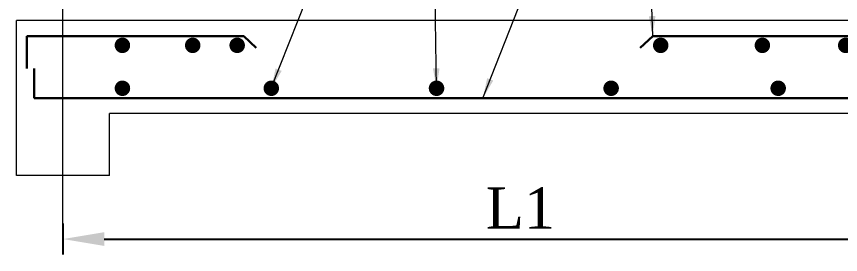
# Model space of a CAD drawing. Header units: inches. Extents: x 45643 to 70559, y -8725 to 1713.
# Drawn here: x 68856.8 to 69176, y -4484 to -4391.7 of the extents above; entities that cross this region are included whole.
import ezdxf

# ---------------------------------------------------------------- set-up
doc = ezdxf.new("R2010")
doc.units = ezdxf.units.IN
doc.header["$MEASUREMENT"] = 0
doc.linetypes.add('ACAD_ISO08W100', pattern=[36, 24, -3, 6, -3])
for name, color, linetype, lineweight in [('BEAM', 212, 'Continuous', 9), ('D-DIM', 5, 'Continuous', 13), ('DIMSTR', 5, 'Continuous', 13), ('ele light', 7, 'Continuous', 25), ('rcc bar', 2, 'Continuous', 20), ('RCC LINE', 200, 'Continuous', 18), ('sxdcf', 8, 'ACAD_ISO08W100', 20)]:
    doc.layers.add(name, color=color, linetype=linetype, lineweight=lineweight)
doc.layers.add('DIMENSION', color=5, linetype='Continuous')
doc.styles.get("Standard").update_dxf_attribs({"font": 'times.ttf'})
doc.dimstyles.new('Copy of Niranjan', dxfattribs={"dimtxt": 4, "dimasz": 4, "dimexe": 1.5, "dimexo": 0, "dimgap": 1, "dimtad": 1, "dimdec": 0, "dimzin": 0, "dimdsep": 46, "dimlunit": 3, "dimtxsty": 'Standard', "dimcen": 0.09, "dimclrd": 7, "dimclre": 256, "dimclrt": 7, "dimadec": 0, "dimazin": 0, "dimtfac": 0.333333, "dimtdec": 0, "dimtmove": 1, "dimatfit": 1, "dimfxl": 1.5, "dimfxlon": 1, "dimtolj": 1, "dimtzin": 0, "dimlwd": -1, "dimlwe": -1, "dimarcsym": 0})
doc.dimstyles.new('dim stirrups', dxfattribs={"dimscale": 0.04, "dimtxt": 60, "dimasz": 48.5, "dimexe": 19.6875, "dimexo": 0, "dimgap": 18.3125, "dimtad": 1, "dimdec": 0, "dimzin": 0, "dimdsep": 46, "dimlunit": 3, "dimtxsty": 'Standard', "dimcen": 0.15, "dimdle": 0.15, "dimclrd": 256, "dimclrt": 1, "dimazin": 1, "dimtfac": 1, "dimtdec": 0, "dimtofl": 0, "dimtmove": 1, "dimatfit": 2, "dimfxl": 19.6875, "dimfxlon": 1, "dimtolj": 1, "dimtzin": 0, "dimlwd": -1, "dimlwe": -1, "dimarcsym": 0})

# ---------------------------------------------------------------- blocks, each defined once
blk = doc.blocks.new('*D534')
at = {"layer": 'Defpoints', "color": 0, "transparency": 16777216}
for p in [(17046.471, -10729.235), (17046.471, -10736.801), (17033.471, -10744.301)]:
    blk.add_point(p, dxfattribs=at)
at = {"layer": 'DIMENSION', "color": 7, "transparency": 16777216}
for p, q in [((17039.971, -10729.235), (17041.483, -10724.193)), ((17041.483, -10724.193), (17059.317, -10724.193)), ((17029.471, -10729.235), (17025.471, -10729.235)), ((17033.471, -10729.235), (17046.471, -10729.235)), ((17033.471, -10729.235), (17046.471, -10729.235)), ((17050.471, -10729.235), (17054.471, -10729.235))]:
    blk.add_line(p, q, dxfattribs=at)
at = {"layer": 'DIMENSION', "transparency": 16777216}
for p, q in [((17033.471, -10730.735), (17033.471, -10727.735)), ((17046.471, -10730.735), (17046.471, -10727.735))]:
    blk.add_line(p, q, dxfattribs=at)
at = {"layer": 'DIMENSION', "color": 7, "transparency": 16777216}
for points in [[(17029.471, -10728.568), (17029.471, -10729.902), (17033.471, -10729.235)], [(17050.471, -10728.568), (17050.471, -10729.902), (17046.471, -10729.235)]]:
    blk.add_solid(points, dxfattribs=at)
at = {"layer": 'DIMENSION', "color": 7, "transparency": 16777216, "insert": (17050.4, -10721.15), "char_height": 4, "attachment_point": 5}
blk.add_mtext('\\A1;0.15L1', dxfattribs=at)
blk = doc.blocks.new('*D535')
at = {"layer": 'Defpoints', "color": 0, "transparency": 16777216}
for p in [(17113.076, -10729.235), (17086.076, -10736.801), (17113.076, -10744.301)]:
    blk.add_point(p, dxfattribs=at)
at = {"layer": 'DIMENSION', "transparency": 16777216}
for p, q in [((17086.076, -10730.735), (17086.076, -10727.735)), ((17113.076, -10730.735), (17113.076, -10727.735))]:
    blk.add_line(p, q, dxfattribs=at)
at = {"layer": 'DIMENSION', "color": 7, "transparency": 16777216}
blk.add_line((17090.076, -10729.235), (17109.076, -10729.235), dxfattribs=at)
for points in [[(17090.076, -10728.568), (17090.076, -10729.902), (17086.076, -10729.235)], [(17109.076, -10728.568), (17109.076, -10729.902), (17113.076, -10729.235)]]:
    blk.add_solid(points, dxfattribs=at)
at = {"layer": 'DIMENSION', "color": 7, "transparency": 16777216, "insert": (17099.576, -10726.191), "char_height": 4, "attachment_point": 5}
blk.add_mtext('\\A1;0.3L1', dxfattribs=at)
blk = doc.blocks.new('*D532')
at = {"layer": 'Defpoints', "color": 0, "transparency": 16777216}
for p in [(17028.971, -10740.48), (17117.576, -10740.48), (17117.576, -10756.475)]:
    blk.add_point(p, dxfattribs=at)
at = {"layer": 'DIMENSION', "transparency": 16777216}
for p, q in [((17028.971, -10754.975), (17028.971, -10757.975)), ((17117.576, -10754.975), (17117.576, -10757.975))]:
    blk.add_line(p, q, dxfattribs=at)
at = {"layer": 'DIMENSION', "color": 7, "transparency": 16777216}
blk.add_line((17032.971, -10756.475), (17113.576, -10756.475), dxfattribs=at)
for points in [[(17032.971, -10755.809), (17032.971, -10757.142), (17028.971, -10756.475)], [(17113.576, -10755.809), (17113.576, -10757.142), (17117.576, -10756.475)]]:
    blk.add_solid(points, dxfattribs=at)
at = {"layer": 'DIMENSION', "color": 7, "transparency": 16777216, "insert": (17073.273, -10753.467), "char_height": 4, "attachment_point": 5}
blk.add_mtext('\\A1;L1', dxfattribs=at)
blk = doc.blocks.new('dx')
at = {"layer": 'BEAM'}
for p, q in [((19792.446, -9820.855), (19567.841, -9820.855)), ((19656.446, -9829.855), (19576.841, -9829.855))]:
    blk.add_line(p, q, dxfattribs=at)
at = {"layer": 'ele light', "lineweight": 30, "ltscale": 0.05}
for p, q in [((19589.841, -9822.355), (19568.835, -9822.355)), ((19568.835, -9822.355), (19568.835, -9825.508)), ((19589.841, -9822.355), (19591.043, -9823.474)), ((19629.446, -9822.355), (19628.244, -9823.474)), ((19703.446, -9822.355), (19629.446, -9822.355)), ((19569.556, -9825.508), (19569.556, -9828.355)), ((19656.446, -9828.355), (19569.556, -9828.355))]:
    blk.add_line(p, q, dxfattribs=at)
at = {"layer": 'rcc bar', "ltscale": 0.009, "const_width": 0.75}
for points in [[(19577.724, -9823.25, 1), (19578.474, -9823.25, 1)], [(19584.529, -9823.25, 1), (19585.279, -9823.25, 1)], [(19588.835, -9823.25, 1), (19589.585, -9823.25, 1)], [(19629.843, -9823.25, 1), (19630.593, -9823.25, 1)], [(19639.688, -9823.25, 1), (19640.438, -9823.25, 1)], [(19647.754, -9823.25, 1), (19648.504, -9823.25, 1)], [(19577.724, -9827.412, 1), (19578.474, -9827.412, 1)], [(19592.139, -9827.412, 1), (19592.889, -9827.412, 1)], [(19608.137, -9827.412, 1), (19608.887, -9827.412, 1)], [(19625.043, -9827.412, 1), (19625.793, -9827.412, 1)], [(19641.217, -9827.412, 1), (19641.967, -9827.412, 1)]]:
    blk.add_lwpolyline(points, format="xyb", close=True, dxfattribs=at)
at = {"layer": 'RCC LINE', "ltscale": 0.25}
for p, q in [((19567.841, -9835.855), (19567.841, -9820.855)), ((19576.841, -9835.855), (19576.841, -9829.855)), ((19576.841, -9835.855), (19567.841, -9835.855))]:
    blk.add_line(p, q, dxfattribs=at)
at = {"layer": 'sxdcf'}
blk.add_line((19572.341, -9842.689), (19572.341, -9797.142), dxfattribs=at)
at = {"layer": 'DIMENSION'}
for base, p1, p2, text, picture, middle in [((19589.841, -9814.789), (19576.841, -9829.855), (19589.841, -9822.355), '0.15L1', '*D534', (19585.854, -9806.705)), ((19656.446, -9814.789), (19629.446, -9822.355), (19656.446, -9829.855), '0.3L1', '*D535', (19642.946, -9811.746)), ((19660.946, -9842.03), (19572.341, -9826.035), (19660.946, -9826.035), 'L1', '*D532', (19616.644, -9839.021))]:
    dim = blk.add_linear_dim(base=base, p1=p1, p2=p2, text=text, dimstyle='Copy of Niranjan', dxfattribs=at)
    dim.commit()
    dim.dimension.update_dxf_attribs({"geometry": picture, "text_midpoint": middle, "insert": (2543.37, 914.446)})
at = {"layer": 'DIMSTR'}
for points in [[(19592.514, -9827.412), (19607.942, -9788.115)], [(19608.512, -9827.412), (19607.942, -9788.115)], [(19613.001, -9828.355), (19628.429, -9789.059)], [(19629.446, -9822.355), (19628.429, -9789.059)]]:
    blk.add_leader(points, dimstyle='dim stirrups', override={"dimtad": 0, "dimfxl": 1.5}, dxfattribs=at)

msp = doc.modelspace()

# ---------------------------------------------------------------- block references
at = {"layer": 'D-DIM', "xscale": 4, "yscale": 4, "zscale": 4}
msp.add_blockref('dx', (-9414.559, 34890.132), dxfattribs=at)

doc.saveas('drawing.dxf')
